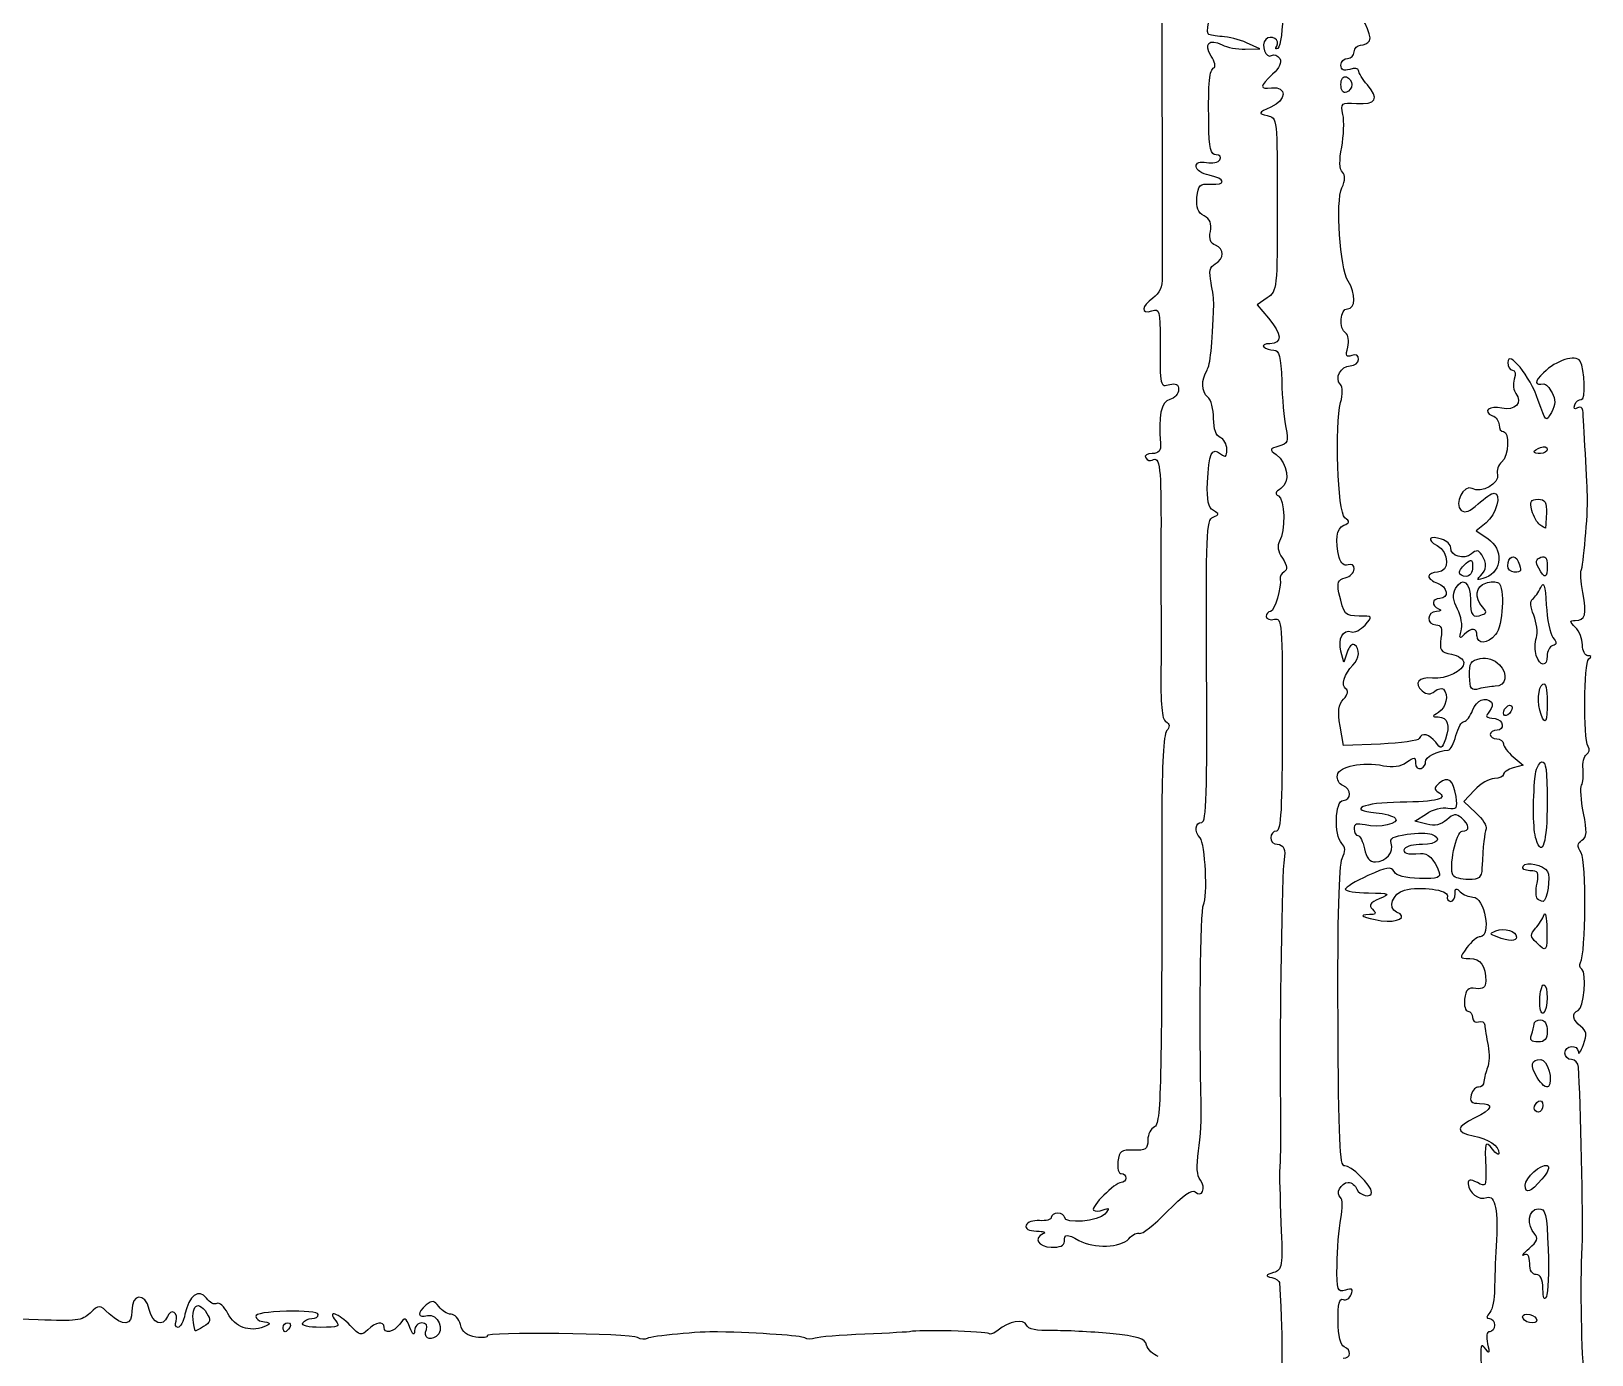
# Model space of a CAD drawing. Extents: x -171 to 832, y -60 to 309.
# Drawn here: x 220.15 to 250.46, y 154.53 to 180.22 of the extents above; entities that cross this region are included whole.
import ezdxf

# ---------------------------------------------------------------- set-up
doc = ezdxf.new("R2010")
doc.units = 0
doc.layers.add('Mobo_Pics_Outline', color=7, linetype='CONTINUOUS')

msp = doc.modelspace()

# ---------------------------------------------------------------- linework, layer by layer
at = {"layer": 'Mobo_Pics_Outline', "color": 1}
for points in [[(243.727398, 179.870919), (244.010041, 179.877722), (243.754299, 179.994821)], [(244.1567, 175.042907), (243.962697, 174.907014), (244.178016, 174.651131)], [(248.405159, 170.676042), (248.209909, 170.517954), (248.438268, 170.368341)], [(249.450364, 170.638248), (249.450477, 170.638277)], [(245.706814, 168.163208), (245.643007, 167.970169), (245.586342, 168.183277)], [(249.379591, 168.100112), (249.379784, 168.100123)], [(246.35787, 166.381531), (245.636147, 166.350548), (245.571007, 166.729246)], [(248.932267, 166.133211), (249.124059, 165.971863), (248.932267, 165.917806)], [(248.182775, 165.488074), (247.974202, 165.263003), (248.208174, 165.045274)], [(247.251903, 164.824843), (247.022042, 164.882529), (247.246036, 165.029477)], [(249.37575, 164.53224), (249.375864, 164.53224)], [(249.398016, 163.3792), (249.398135, 163.379171)]]:
    msp.add_lwpolyline(points, dxfattribs=at)
for points in [[(245.586438, 179.181763)], [(249.337162, 172.05482)], [(248.825701, 169.842591)], [(249.426967, 169.796472)], [(247.888023, 169.709306)], [(248.229043, 168.483654)], [(248.084249, 167.702763)], [(248.740458, 166.982043)], [(249.474149, 166.956307)], [(248.618874, 162.635596)], [(249.381746, 162.526802)], [(249.447702, 161.40869)], [(249.285419, 160.733531)], [(249.399918, 159.90565)], [(249.337162, 159.315009)], [(249.166661, 157.815065)], [(249.51024, 155.803734)], [(249.124054, 155.228196)], [(223.332029, 154.993073)], [(225.042772, 155.05772)]]:
    msp.add_lwpolyline(points, close=True, dxfattribs=at)
for points in [[(242.112376, 181.483614), (242.108974, 180.409071), (242.112436, 175.74764), (242.117195, 175.449716)], [(244.39841, 181.352395), (244.50967, 181.283626), (244.473727, 179.956496), (244.358697, 179.885267)], [(243.009777, 180.16799), (242.942624, 180.235142), (243.114659, 180.832079), (243.220277, 180.898376)], [(246.140345, 180.029596), (246.209681, 180.141763), (245.950396, 180.62833), (245.820042, 180.6307)], [(243.065534, 179.734601), (242.911556, 179.969593), (243.026558, 180.087809), (243.278104, 179.95318)], [(243.278359, 180.115775), (243.157235, 180.117887), (243.036366, 180.141287), (243.009777, 180.16799)], [(243.754299, 179.994821), (243.613644, 180.059224), (243.399472, 180.113649), (243.278359, 180.115775)], [(244.127305, 180.058237), (244.02452, 179.955453), (244.126451, 179.676649), (244.241229, 179.747418)], [(244.338854, 179.930055), (244.414001, 180.051633), (244.231364, 180.162297), (244.127305, 180.058237)], [(245.966383, 179.946853), (246.033933, 179.946853), (246.112226, 179.9841), (246.140345, 180.029596)], [(243.120866, 179.508084), (243.162082, 179.523391), (243.137307, 179.62524), (243.065534, 179.734601)], [(243.278104, 179.95318), (243.369748, 179.904141), (243.571941, 179.86712), (243.727398, 179.870919)], [(244.241229, 179.747418), (244.288426, 179.776587), (244.358527, 179.749584), (244.396964, 179.687381)], [(244.358697, 179.885267), (244.31629, 179.858905), (244.307333, 179.879031), (244.338854, 179.930055)], [(245.715687, 179.691111), (245.786014, 179.691111), (245.843558, 179.748654), (245.843558, 179.818982)], [(245.843558, 179.818982), (245.843558, 179.889309), (245.898833, 179.946853), (245.966383, 179.946853)], [(243.020322, 178.436171), (243.008133, 179.243368), (243.029676, 179.474411), (243.120866, 179.508084)], [(244.396964, 179.687381), (244.44246, 179.613736), (244.394578, 179.507267), (244.259569, 179.382177)], [(245.587816, 179.557486), (245.587816, 179.630988), (245.645359, 179.691111), (245.715687, 179.691111)], [(245.758292, 179.478002), (245.637309, 179.439593), (245.587816, 179.462695), (245.587816, 179.557486)], [(245.928767, 179.454191), (245.928767, 179.497051), (245.852062, 179.507794), (245.758292, 179.478002)], [(246.101255, 179.177388), (246.00638, 179.286777), (245.928767, 179.411331), (245.928767, 179.454191)], [(244.259569, 179.382177), (244.003431, 179.144775), (243.999689, 179.093021), (244.240577, 179.119009)], [(244.240577, 179.119009), (244.543226, 179.151635), (244.532035, 178.878886), (244.22527, 178.743543)], [(245.586438, 179.181763), (245.586438, 179.291633), (245.62961, 179.352068), (245.692993, 179.33095)], [(245.692993, 179.032575), (245.62961, 179.011315), (245.586438, 179.071892), (245.586438, 179.181763)], [(245.692993, 179.33095), (245.751585, 179.311391), (245.799547, 179.244295), (245.799547, 179.181763)], [(245.799547, 179.181763), (245.799547, 179.119259), (245.751585, 179.052134), (245.692993, 179.032575)], [(245.891803, 178.815588), (246.269526, 178.792344), (246.335854, 178.906892), (246.101255, 179.177388)], [(245.6258, 178.602479), (245.577158, 178.825509), (245.588128, 178.834297), (245.891803, 178.815588)], [(244.22527, 178.743543), (243.974829, 178.633077), (243.971739, 178.625763), (244.156842, 178.581401)], [(244.156842, 178.581401), (244.350363, 178.535026), (244.350703, 178.531993), (244.350703, 176.856876)], [(245.601422, 177.970056), (245.642695, 178.189939), (245.653608, 178.474546), (245.6258, 178.602479)], [(243.162649, 177.818156), (243.055358, 177.818156), (243.027947, 177.937296), (243.020322, 178.436171)], [(245.614462, 177.482219), (245.557032, 177.539649), (245.552525, 177.709217), (245.601422, 177.970056)], [(242.774019, 177.591101), (242.774019, 177.669649), (242.842136, 177.696266), (242.97715, 177.670443)], [(242.97715, 177.670443), (243.088863, 177.649183), (243.206218, 177.673561), (243.237909, 177.724896)], [(243.237909, 177.724896), (243.270224, 177.777196), (243.237059, 177.818156), (243.162649, 177.818156)], [(243.029761, 177.421788), (242.889106, 177.449851), (242.774019, 177.526103), (242.774019, 177.591101)], [(243.051021, 177.248052), (243.366369, 177.226509), (243.350274, 177.357696), (243.029761, 177.421788)], [(245.605107, 177.180352), (245.672118, 177.327413), (245.675066, 177.421694), (245.614462, 177.482219)], [(242.790318, 176.992707), (242.813279, 177.230279), (242.845821, 177.262084), (243.051021, 177.248052)], [(245.725807, 175.368038), (245.564799, 175.626133), (245.479646, 176.90498), (245.605107, 177.180352)], [(242.928252, 176.633442), (242.808262, 176.697646), (242.7711, 176.794449), (242.790318, 176.992707)], [(244.350703, 176.856876), (244.350703, 175.207634), (244.347301, 175.176473), (244.1567, 175.042907)], [(243.051361, 176.330486), (243.080614, 176.4835), (243.045125, 176.570921), (242.928252, 176.633442)], [(243.147852, 176.062612), (243.054082, 176.098584), (243.023355, 176.183935), (243.051361, 176.330486)], [(243.146234, 175.70287), (243.324561, 175.802649), (243.325412, 175.994481), (243.147852, 176.062612)], [(243.064454, 175.33635), (243.020602, 175.556517), (243.040076, 175.643425), (243.146234, 175.70287)], [(242.117195, 175.449716), (242.120313, 175.255656), (242.064641, 175.129926), (241.936231, 175.039977)], [(243.117065, 174.919884), (243.11971, 174.990212), (243.096089, 175.17761), (243.064454, 175.33635)], [(245.715602, 174.832267), (245.876241, 174.832267), (245.881627, 175.118068), (245.725807, 175.368038)], [(241.936231, 175.039977), (241.707447, 174.879734), (241.693132, 174.719537), (241.913837, 174.789592)], [(242.986076, 173.639594), (243.049827, 173.742746), (243.085742, 174.093724), (243.117065, 174.919884)], [(241.913837, 174.789592), (242.064102, 174.837271), (242.076603, 174.793277), (242.075271, 174.219945)], [(244.178016, 174.651131), (244.442517, 174.3368), (244.453827, 174.15259), (244.208631, 174.15259)], [(245.679885, 174.359159), (245.537614, 174.44709), (245.566698, 174.832267), (245.715602, 174.832267)], [(245.718181, 174.087629), (245.748484, 174.208328), (245.731788, 174.327128), (245.679885, 174.359159)], [(242.075271, 174.219945), (242.073139, 173.296942), (242.070168, 173.310511), (242.262414, 173.360789)], [(244.208631, 174.15259), (244.107065, 174.15259), (244.052215, 174.124244), (244.086797, 174.089746)], [(244.086797, 174.089746), (244.121352, 174.055192), (244.209934, 174.02642), (244.283635, 174.025825)], [(244.283635, 174.025825), (244.390813, 174.024955), (244.421286, 173.905381), (244.435941, 173.428035)], [(245.796531, 173.923758), (245.691252, 173.883364), (245.675293, 173.916671), (245.718181, 174.087629)], [(249.420044, 173.05319), (249.261758, 173.520765), (248.827056, 174.058075), (248.827056, 173.786153)], [(245.575882, 173.360911), (245.456203, 173.480589), (245.58467, 173.724114), (245.767363, 173.724114)], [(245.767363, 173.724114), (245.856115, 173.724114), (245.928739, 173.780438), (245.928739, 173.849292)], [(245.928739, 173.849292), (245.928739, 173.927358), (245.878991, 173.955393), (245.796531, 173.923758)], [(248.827056, 173.786153), (248.827056, 173.705167), (248.867989, 173.638921), (248.918049, 173.638921)], [(250.230883, 173.813861), (250.145419, 173.952135), (249.763861, 173.83172), (249.522375, 173.590236)], [(250.253277, 173.067615), (250.344439, 173.048907), (250.326043, 173.659759), (250.230883, 173.813861)], [(242.262414, 173.360789), (242.383822, 173.392537), (242.432889, 173.363406), (242.432889, 173.259592)], [(243.0011, 173.11803), (242.875355, 173.222374), (242.86875, 173.449967), (242.986076, 173.639594)], [(244.435941, 173.428035), (244.446146, 173.099848), (244.482202, 172.69281), (244.516331, 172.523508)], [(245.580985, 173.012878), (245.62478, 173.172299), (245.622739, 173.314122), (245.575882, 173.360911)], [(248.918049, 173.638921), (248.970943, 173.638921), (248.985853, 173.565844), (248.953623, 173.464335)], [(248.953623, 173.464335), (248.923151, 173.368326), (248.937466, 173.242354), (248.985626, 173.184443)], [(249.522375, 173.590236), (249.337414, 173.405276), (249.338945, 173.343792), (249.527761, 173.372252)], [(249.527761, 173.372252), (249.561522, 173.377354), (249.632586, 173.300365), (249.685651, 173.20121)], [(242.262414, 173.069218), (242.093979, 173.025167), (242.035812, 172.749441), (242.081904, 172.213393)], [(242.432889, 173.259592), (242.432889, 173.1794), (242.356184, 173.093737), (242.262414, 173.069218)], [(243.114826, 172.702236), (243.114826, 172.879004), (243.06366, 173.066122), (243.0011, 173.11803)], [(248.985626, 173.184443), (249.127444, 173.01357), (248.960682, 172.841113), (248.713557, 172.903132)], [(249.685651, 173.20121), (249.758841, 173.064466), (249.756148, 172.972369), (249.674596, 172.819955)], [(250.126597, 172.966419), (250.150124, 173.031559), (250.207271, 173.077083), (250.253277, 173.067615)], [(245.6637, 170.775612), (245.523583, 170.885369), (245.461079, 172.576473), (245.580985, 173.012878)], [(248.713557, 172.903132), (248.478423, 172.96215), (248.320403, 172.835583), (248.529192, 172.755476)], [(248.529192, 172.755476), (248.599264, 172.728547), (248.656581, 172.647844), (248.656581, 172.576043)], [(249.674596, 172.819955), (249.570309, 172.625073), (249.562599, 172.632132), (249.420044, 173.05319)], [(250.17986, 172.907515), (250.120871, 172.871061), (250.100235, 172.893908), (250.126597, 172.966419)], [(250.285365, 172.855442), (250.280263, 172.916812), (250.232811, 172.940255), (250.17986, 172.907515)], [(250.375989, 171.166852), (250.37117, 171.332481), (250.297384, 172.709781), (250.285365, 172.855442)], [(243.242697, 172.331753), (243.160322, 172.36336), (243.114826, 172.495171), (243.114826, 172.702236)], [(244.516331, 172.523508), (244.571805, 172.248264), (244.557434, 172.210215), (244.38058, 172.163964)], [(248.656581, 172.576043), (248.656581, 172.504241), (248.694934, 172.445507), (248.741819, 172.445507)], [(242.081904, 172.213393), (242.094093, 172.070243), (242.053075, 172.021601), (241.919649, 172.021601)], [(242.994779, 171.457858), (243.017172, 172.019948), (243.079818, 172.156782), (243.250294, 172.015294)], [(243.370568, 172.099086), (243.370568, 172.200056), (243.313024, 172.304768), (243.242697, 172.331753)], [(244.38058, 172.163964), (244.200325, 172.116824), (244.195506, 172.102538), (244.326042, 172.002957)], [(248.741819, 172.445507), (248.871107, 172.445507), (248.843752, 171.968762), (248.708001, 171.856105)], [(249.465033, 172.137393), (249.535361, 172.164322), (249.592904, 172.149299), (249.592904, 172.103888)], [(241.919649, 172.021601), (241.820294, 172.021601), (241.764678, 171.983134), (241.794442, 171.934974)], [(241.794442, 171.934974), (241.823894, 171.887323), (241.881041, 171.868785), (241.921434, 171.89373)], [(241.921434, 171.89373), (242.069488, 171.985232), (242.098118, 171.745223), (242.091371, 170.468906)], [(243.250294, 172.015294), (243.347494, 171.93462), (243.370568, 171.950692), (243.370568, 172.099086)], [(244.326042, 172.002957), (244.55389, 171.829108), (244.607494, 171.459776), (244.421853, 171.342881)], [(248.708001, 171.856105), (248.642521, 171.801765), (248.6055, 171.691582), (248.625712, 171.611248)], [(249.337162, 172.05482), (249.337162, 172.073245), (249.394706, 172.110407), (249.465033, 172.137393)], [(249.465033, 172.021314), (249.394706, 172.021314), (249.337162, 172.036338), (249.337162, 172.05482)], [(249.592904, 172.103888), (249.592904, 172.058477), (249.535361, 172.021314), (249.465033, 172.021314)], [(248.625712, 171.611248), (248.669308, 171.43808), (248.310592, 171.243042), (248.132143, 171.342921)], [(243.10944, 170.91449), (243.009831, 170.970446), (242.98086, 171.107643), (242.994779, 171.457858)], [(244.421853, 171.342881), (244.311443, 171.273375), (244.296816, 171.231281), (244.372048, 171.199675)], [(248.132143, 171.342921), (247.969689, 171.433828), (247.77737, 171.039483), (247.92459, 170.917299)], [(248.252539, 171.042448), (248.376895, 171.157762), (248.516076, 171.252127), (248.561802, 171.252127)], [(248.561802, 171.252127), (248.715553, 171.252127), (248.602309, 170.835689), (248.405159, 170.676042)], [(244.372048, 171.199675), (244.497084, 171.14712), (244.51429, 170.50509), (244.395575, 170.317496)], [(247.92459, 170.917299), (247.99557, 170.858395), (248.094952, 170.896322), (248.252539, 171.042448)], [(249.296641, 170.917064), (249.25225, 171.093974), (249.273113, 171.132355), (249.414477, 171.132355)], [(249.414477, 171.132355), (249.554055, 171.132355), (249.584357, 171.079744), (249.575797, 170.852264)], [(250.254128, 169.752534), (250.29112, 169.789526), (250.384323, 170.87136), (250.375989, 171.166852)], [(242.978905, 167.7964), (242.964164, 170.45022), (242.975786, 170.736834), (243.102637, 170.785655)], [(243.102637, 170.785655), (243.228353, 170.8341), (243.229062, 170.847337), (243.10944, 170.91449)], [(245.64244, 170.629117), (245.759936, 170.674216), (245.763337, 170.697602), (245.6637, 170.775612)], [(249.450477, 170.638277), (249.395598, 170.673199), (249.326376, 170.798632), (249.296641, 170.917064)], [(249.557655, 170.573477), (249.553687, 170.574157), (249.505243, 170.603354), (249.450364, 170.638248)], [(249.575797, 170.852264), (249.570128, 170.698229), (249.561907, 170.572768), (249.557655, 170.573477)], [(242.091371, 170.468906), (242.087403, 169.752274), (242.089155, 169.089219), (242.094773, 168.995452)], [(245.554792, 170.000617), (245.465813, 170.332384), (245.499545, 170.574287), (245.64244, 170.629117)], [(247.541842, 170.359114), (247.298091, 170.436472), (247.238546, 170.349477), (247.455726, 170.233114)], [(247.718752, 170.189971), (247.718752, 170.252107), (247.639156, 170.328245), (247.541842, 170.359114)], [(248.438268, 170.368341), (248.742901, 170.168725), (248.72125, 169.732768), (248.40085, 169.615581)], [(244.395575, 170.317496), (244.341094, 170.231323), (244.358101, 170.125052), (244.448498, 169.98711)], [(247.455726, 170.233114), (247.695225, 170.104932), (247.700696, 169.717747), (247.463096, 169.717747)], [(248.119654, 170.073099), (247.974576, 169.952711), (247.718752, 170.027291), (247.718752, 170.189971)], [(248.320658, 170.053256), (248.259543, 170.149833), (248.217165, 170.154028), (248.119654, 170.073099)], [(248.294296, 169.64475), (248.419786, 169.770891), (248.427213, 169.885128), (248.320658, 170.053256)], [(248.825701, 169.842591), (248.825701, 170.022932), (248.969985, 170.081467), (249.029881, 169.92542)], [(249.466595, 170.006916), (249.557162, 170.041669), (249.592907, 169.995861), (249.592907, 169.844944)], [(244.482996, 169.722751), (244.428684, 169.689188), (244.393591, 169.626883), (244.404986, 169.584307)], [(244.448498, 169.98711), (244.545925, 169.838433), (244.555194, 169.767368), (244.482996, 169.722751)], [(245.724106, 169.860557), (245.650575, 169.83221), (245.585463, 169.886069), (245.554792, 170.000617)], [(245.669709, 169.606828), (245.76535, 169.631773), (245.843586, 169.70947), (245.843586, 169.779344)], [(245.843586, 169.779344), (245.843586, 169.853272), (245.79364, 169.887231), (245.724106, 169.860557)], [(247.888023, 169.709306), (247.888023, 169.750437), (247.945567, 169.831877), (248.015894, 169.890242)], [(248.015894, 169.890242), (248.122732, 169.97891), (248.143765, 169.966579), (248.143765, 169.815436)], [(248.143765, 169.815436), (248.143765, 169.711432), (248.089397, 169.6345), (248.015894, 169.6345)], [(248.953572, 169.719766), (248.883245, 169.719766), (248.825701, 169.775042), (248.825701, 169.842591)], [(249.029881, 169.92542), (249.102788, 169.735442), (249.096977, 169.719766), (248.953572, 169.719766)], [(249.426967, 169.796472), (249.361345, 169.919099), (249.370982, 169.970207), (249.466595, 170.006916)], [(249.592907, 169.844944), (249.592907, 169.592661), (249.543754, 169.578289), (249.426967, 169.796472)], [(250.286839, 169.321971), (250.246729, 169.536667), (250.232017, 169.730415), (250.254128, 169.752534)], [(244.404986, 169.584307), (244.442744, 169.443396), (244.295909, 168.952793), (244.216001, 168.952793)], [(245.548953, 169.319843), (245.50581, 169.515858), (245.528544, 169.569915), (245.669709, 169.606828)], [(247.463096, 169.717747), (247.369326, 169.717747), (247.29262, 169.681974), (247.29262, 169.638236)], [(247.29262, 169.638236), (247.29262, 169.594525), (247.369326, 169.534403), (247.463096, 169.504639)], [(247.463096, 169.504639), (247.661039, 169.441823), (247.694686, 169.206287), (247.505729, 169.206287)], [(247.813296, 169.398383), (247.945192, 169.644827), (248.101138, 169.526962), (248.101138, 169.180824)], [(248.015894, 169.6345), (247.945567, 169.6345), (247.888023, 169.668176), (247.888023, 169.709306)], [(248.335557, 169.044168), (248.175541, 169.213765), (248.207233, 169.445594), (248.398741, 169.506371)], [(248.40085, 169.615581), (248.229893, 169.553049), (248.208832, 169.558832), (248.294296, 169.64475)], [(248.398741, 169.506371), (248.492086, 169.535993), (248.603686, 169.53846), (248.646773, 169.511757)], [(248.646773, 169.511757), (248.775381, 169.432274), (248.731047, 168.668671), (248.588351, 168.504914)], [(249.3083, 169.194852), (249.354363, 169.225693), (249.42693, 169.327627), (249.469563, 169.421397)], [(249.469563, 169.421397), (249.528665, 169.551394), (249.55361, 169.471145), (249.5747, 169.083371)], [(245.939369, 168.865225), (245.664153, 168.865225), (245.64378, 168.889036), (245.548953, 169.319843)], [(247.505729, 169.206287), (247.3509, 169.206287), (247.33599, 169.066907), (247.484469, 169.007011)], [(247.851791, 168.996691), (247.761819, 169.170114), (247.751076, 169.282137), (247.813296, 169.398383)], [(248.101138, 169.180824), (248.101138, 168.870949), (248.142155, 168.821022), (248.337689, 168.892855)], [(249.33126, 168.881474), (249.263144, 169.045968), (249.254895, 169.159014), (249.3083, 169.194852)], [(250.13717, 168.780035), (250.33432, 168.780035), (250.366408, 168.896199), (250.286839, 169.321971)], [(242.094773, 168.995452), (242.100442, 168.901682), (242.099025, 168.388007), (242.091655, 167.853949)], [(244.216001, 168.952793), (244.172829, 168.952793), (244.137538, 168.909961), (244.137538, 168.857605)], [(244.137538, 168.857605), (244.137538, 168.80525), (244.207979, 168.780843), (244.294095, 168.80335)], [(244.294095, 168.80335), (244.442886, 168.84227), (244.450511, 168.741442), (244.447705, 166.767448)], [(246.053974, 168.691716), (246.208774, 168.862759), (246.207158, 168.865225), (245.939369, 168.865225)], [(247.441836, 168.957291), (247.254352, 168.948787), (247.243099, 168.694832), (247.430214, 168.694832)], [(247.484469, 169.007011), (247.548107, 168.981216), (247.530957, 168.961317), (247.441836, 168.957291)], [(247.922714, 168.577319), (247.952336, 168.67571), (247.920412, 168.864423), (247.851791, 168.996691)], [(248.337689, 168.892855), (248.419582, 168.92293), (248.419128, 168.955586), (248.335557, 169.044168)], [(249.381746, 168.447382), (249.412615, 168.54461), (249.389966, 168.739946), (249.33126, 168.881474)], [(249.5747, 169.083371), (249.590007, 168.803677), (249.648117, 168.519345), (249.704073, 168.451495)], [(245.586342, 168.183277), (245.522761, 168.42238), (245.630789, 168.620371), (245.791259, 168.5588)], [(245.791259, 168.5588), (245.849397, 168.536406), (245.967602, 168.596302), (246.053974, 168.691716)], [(247.430214, 168.694832), (247.535124, 168.694832), (247.55868, 168.633008), (247.529483, 168.434158)], [(247.980739, 168.504979), (247.889633, 168.41821), (247.878862, 168.431618), (247.922714, 168.577319)], [(248.228997, 168.483719), (248.228997, 168.639483), (248.130748, 168.647902), (247.980739, 168.504979)], [(250.142272, 168.64607), (250.024918, 168.763424), (250.024294, 168.780035), (250.13717, 168.780035)], [(250.276238, 168.305096), (250.276238, 168.418964), (250.215973, 168.572403), (250.142272, 168.64607)], [(245.849709, 168.30735), (245.806197, 168.334279), (245.741907, 168.269365), (245.706814, 168.163208)], [(245.817479, 167.912325), (245.947249, 168.043626), (245.963038, 168.237306), (245.849709, 168.30735)], [(247.529483, 168.434158), (247.495666, 168.203644), (247.519278, 168.167899), (247.732926, 168.12515)], [(248.588351, 168.504914), (248.429015, 168.322079), (248.229043, 168.31023), (248.229043, 168.483654)], [(249.379784, 168.100123), (249.35002, 168.193894), (249.350927, 168.350168), (249.381746, 168.447382)], [(249.699254, 168.292273), (249.640662, 168.27243), (249.5927, 168.182884), (249.5927, 168.093026)], [(249.704073, 168.451495), (249.783273, 168.355485), (249.782196, 168.320166), (249.699254, 168.292273)], [(250.382792, 168.096778), (250.3242, 168.097461), (250.276238, 168.191228), (250.276238, 168.305096)], [(245.682352, 167.452973), (245.583677, 167.513975), (245.651426, 167.744298), (245.817479, 167.912325)], [(247.974608, 167.962611), (247.974608, 167.802794), (247.634776, 167.634626), (247.365051, 167.660943)], [(247.732926, 168.12515), (247.865871, 168.098504), (247.974608, 168.025427), (247.974608, 167.962611)], [(248.084229, 167.702763), (248.077142, 167.953771), (248.10804, 168.004491), (248.290223, 168.039295)], [(248.290223, 168.039295), (248.428468, 168.065657), (248.560903, 168.023988), (248.663214, 167.921629)], [(248.663214, 167.921629), (248.841456, 167.743386), (248.795195, 167.504009), (248.582171, 167.50224)], [(249.5927, 168.093026), (249.5927, 167.878216), (249.448501, 167.883035), (249.379591, 168.100112)], [(250.388461, 166.333186), (250.290865, 166.491104), (250.301296, 167.962855), (250.40065, 168.032857)], [(250.40065, 168.032857), (250.458279, 168.073506), (250.452043, 168.095928), (250.382792, 168.096778)], [(242.091655, 167.853949), (242.082017, 167.150194), (242.107812, 166.864567), (242.186105, 166.816213)], [(242.884596, 164.861144), (242.973519, 164.861144), (242.992057, 165.438198), (242.978905, 167.7964)], [(247.365051, 167.660943), (247.093294, 167.687588), (246.990506, 167.560823), (247.165747, 167.415406)], [(248.267367, 167.454136), (248.116762, 167.413686), (248.091449, 167.4479), (248.084249, 167.702763)], [(245.637649, 167.253556), (245.720874, 167.345512), (245.737344, 167.418986), (245.682352, 167.452973)], [(247.165747, 167.415406), (247.259631, 167.337481), (247.322446, 167.33476), (247.40706, 167.404918)], [(247.40706, 167.404918), (247.46999, 167.457132), (247.546695, 167.474621), (247.577536, 167.443781)], [(247.577536, 167.443781), (247.685196, 167.336121), (247.632472, 167.082933), (247.484446, 166.996717)], [(248.143748, 167.034402), (248.221162, 167.238043), (248.392715, 167.311091), (248.512399, 167.191413)], [(248.582171, 167.50224), (248.505154, 167.501557), (248.363478, 167.479846), (248.267367, 167.454136)], [(249.474149, 166.956304), (249.394439, 167.164027), (249.412808, 167.487418), (249.507655, 167.546035)], [(249.507655, 167.546035), (249.559727, 167.578209), (249.592893, 167.447475), (249.592893, 167.210093)], [(245.571007, 166.729246), (245.520975, 167.020035), (245.536452, 167.141749), (245.637649, 167.253556)], [(247.484446, 166.996717), (247.352125, 166.919643), (247.351105, 166.909524), (247.475375, 166.907227)], [(247.977808, 166.821293), (248.024523, 166.821293), (248.099187, 166.917189), (248.143748, 167.034402)], [(248.473536, 167.020937), (248.379738, 166.90792), (248.389149, 166.895476), (248.584173, 166.874584)], [(248.512399, 167.191413), (248.54324, 167.160572), (248.525722, 167.083838), (248.473536, 167.020937)], [(248.740458, 166.982043), (248.740458, 167.028928), (248.778811, 167.090978), (248.825696, 167.119977)], [(248.825696, 167.119977), (248.872581, 167.148947), (248.910934, 167.134433), (248.910934, 167.087407)], [(248.910934, 167.087407), (248.910934, 167.040522), (248.872581, 166.978443), (248.825696, 166.949473)], [(249.592893, 167.210093), (249.592893, 166.801884), (249.560209, 166.73203), (249.474149, 166.956307)], [(242.186105, 166.816213), (242.264937, 166.767486), (242.269075, 166.719013), (242.201412, 166.63644)], [(244.447705, 166.767448), (244.445403, 165.120105), (244.421909, 164.690611), (244.33378, 164.690611)], [(247.475375, 166.907227), (247.66096, 166.903826), (247.71479, 166.740295), (247.616597, 166.478419)], [(247.821109, 166.544263), (247.860595, 166.696625), (247.931121, 166.821293), (247.977808, 166.821293)], [(248.584173, 166.874584), (248.738717, 166.858143), (248.771628, 166.650817), (248.619691, 166.650817)], [(248.825696, 166.949473), (248.778811, 166.920503), (248.740458, 166.935016), (248.740458, 166.982043)], [(242.201412, 166.63644), (242.14231, 166.564327), (242.108833, 165.967676), (242.108974, 164.989006)], [(247.107994, 166.488085), (247.092403, 166.446501), (246.754814, 166.398567), (246.35787, 166.381531)], [(247.426591, 166.414498), (247.308188, 166.574939), (247.15404, 166.61057), (247.107994, 166.488085)], [(247.616597, 166.478419), (247.542642, 166.281185), (247.528468, 166.276422), (247.426591, 166.414498)], [(247.669483, 166.263038), (247.713392, 166.26534), (247.781622, 166.391901), (247.821109, 166.544263)], [(248.619691, 166.650817), (248.545451, 166.650817), (248.484733, 166.612465), (248.484733, 166.56558)], [(248.484733, 166.56558), (248.484733, 166.518694), (248.542277, 166.480342), (248.612604, 166.480342)], [(248.612604, 166.480342), (248.682932, 166.480342), (248.740475, 166.438531), (248.740475, 166.38745)], [(248.740475, 166.38745), (248.740475, 166.33637), (248.82679, 166.221964), (248.932267, 166.133211)], [(246.860433, 166.02626), (247.0158, 166.135082), (247.035586, 166.133154), (247.035586, 166.009252)], [(247.229107, 166.038279), (247.211249, 166.120483), (247.470194, 166.252578), (247.669483, 166.263038)], [(250.288795, 165.894581), (250.275756, 166.018881), (250.306654, 166.146241), (250.357252, 166.177564)], [(250.357252, 166.177564), (250.407935, 166.208887), (250.421995, 166.278931), (250.388461, 166.333186)], [(245.517165, 165.776726), (245.550898, 165.953069), (246.003846, 166.046017), (246.412905, 165.960524)], [(246.412905, 165.960524), (246.592962, 165.92288), (246.744663, 165.945217), (246.860433, 166.02626)], [(247.035586, 166.009252), (247.035586, 165.932348), (247.08352, 165.887022), (247.14214, 165.908509)], [(247.14214, 165.908509), (247.200732, 165.930052), (247.239879, 165.988389), (247.229107, 166.038279)], [(248.740475, 165.788461), (248.740475, 165.747047), (248.661927, 165.713145), (248.565917, 165.713145)], [(248.932267, 165.917806), (248.82679, 165.888071), (248.740475, 165.829876), (248.740475, 165.788461)], [(249.356588, 165.748907), (249.369344, 165.885707), (249.427624, 166.013549), (249.486216, 166.033052)], [(249.486216, 166.033052), (249.566494, 166.059697), (249.592771, 165.868189), (249.592771, 165.2566)], [(250.259797, 165.583267), (250.288795, 165.63018), (250.301835, 165.770268), (250.288795, 165.894581)], [(245.622756, 165.575806), (245.54897, 165.604153), (245.501461, 165.69455), (245.517165, 165.776726)], [(245.628992, 165.286831), (245.798391, 165.286831), (245.793515, 165.510258), (245.622756, 165.575806)], [(247.496567, 165.621407), (247.395824, 165.537814), (247.391544, 165.500736), (247.476441, 165.44821)], [(247.821789, 165.365864), (247.775301, 165.682497), (247.669937, 165.765308), (247.496567, 165.621407)], [(248.565917, 165.713145), (248.469908, 165.713145), (248.297505, 165.611863), (248.182775, 165.488074)], [(249.375864, 164.53224), (249.318547, 164.712807), (249.310128, 165.247186), (249.356588, 165.748907)], [(250.297186, 165.042257), (250.247636, 165.292897), (250.230798, 165.53635), (250.259797, 165.583267)], [(245.60178, 164.453168), (245.448283, 164.606664), (245.470535, 165.286831), (245.628992, 165.286831)], [(246.737628, 165.251854), (246.018847, 165.244201), (245.688282, 165.099606), (246.268227, 165.046371)], [(247.476441, 165.44821), (247.684249, 165.319773), (247.457166, 165.259395), (246.737628, 165.251854)], [(247.665288, 165.139092), (247.840781, 165.10553), (247.856627, 165.128604), (247.821789, 165.365864)], [(249.592771, 165.2566), (249.592771, 164.471043), (249.496818, 164.150779), (249.37575, 164.53224)], [(242.108974, 164.989006), (242.109828, 159.679006), (242.0931, 158.99809), (241.963104, 158.948152)], [(246.642837, 164.944551), (246.747974, 164.841908), (246.319356, 164.744113), (246.055119, 164.810415)], [(246.268227, 165.046371), (246.432325, 165.031347), (246.600899, 164.985483), (246.642837, 164.944551)], [(247.246036, 165.029477), (247.369229, 165.110292), (247.557898, 165.159615), (247.665288, 165.139092)], [(247.64063, 164.910932), (247.530362, 164.811124), (247.411449, 164.784818), (247.251903, 164.824843)], [(247.928956, 164.947243), (247.82328, 165.034947), (247.7703, 165.028286), (247.64063, 164.910932)], [(247.942278, 164.690198), (248.096285, 164.690198), (248.089963, 164.81376), (247.928956, 164.947243)], [(248.208174, 165.045274), (248.336867, 164.925539), (248.425988, 164.787066), (248.406259, 164.737568)], [(250.267791, 164.512196), (250.364991, 164.572687), (250.370461, 164.671588), (250.297186, 165.042257)], [(242.851827, 164.558531), (242.737166, 164.6777), (242.757037, 164.861144), (242.884596, 164.861144)], [(244.33378, 164.690611), (244.27275, 164.690611), (244.222804, 164.633068), (244.222804, 164.56274)], [(246.055119, 164.810415), (245.897853, 164.849873), (245.84201, 164.829974), (245.84201, 164.734418)], [(245.84201, 164.734418), (245.84201, 164.663184), (245.875572, 164.604932), (245.91659, 164.604932)], [(245.91659, 164.604932), (245.957607, 164.604932), (246.014186, 164.489845), (246.042334, 164.34919)], [(246.563484, 164.454401), (246.526662, 164.550353), (246.601497, 164.592873), (246.870856, 164.628986)], [(246.870856, 164.628986), (247.066673, 164.655349), (247.279725, 164.656483), (247.344273, 164.631705)], [(247.344273, 164.631705), (247.563646, 164.547516), (247.462761, 164.434414), (247.168327, 164.434414)], [(247.765652, 163.828942), (247.675198, 163.975294), (247.821806, 164.690198), (247.942278, 164.690198)], [(248.406259, 164.737568), (248.371846, 164.651253), (248.347837, 164.423401), (248.324933, 163.965628)], [(242.915323, 163.262089), (243.003566, 163.403084), (242.952089, 164.454347), (242.851827, 164.558531)], [(244.222804, 164.56274), (244.222804, 164.492413), (244.280347, 164.434869), (244.350675, 164.434869)], [(244.350675, 164.434869), (244.471969, 164.434869), (244.520016, 164.325027), (244.481153, 164.136517)], [(245.61, 164.159079), (245.677861, 164.301406), (245.67565, 164.379217), (245.60178, 164.453168)], [(246.042334, 164.34919), (246.077654, 164.172563), (246.143645, 164.093448), (246.25567, 164.093448)], [(246.25567, 164.093448), (246.460785, 164.093448), (246.627136, 164.288529), (246.563484, 164.454401)], [(246.822324, 164.349176), (246.769628, 164.26391), (246.873064, 164.232899), (247.128936, 164.257277)], [(247.168327, 164.434414), (247.007007, 164.434414), (246.851297, 164.396061), (246.822324, 164.349176)], [(247.128936, 164.257277), (247.27305, 164.270883), (247.401799, 164.144713), (247.486473, 163.906597)], [(250.2522, 164.270202), (250.168493, 164.405273), (250.171526, 164.452271), (250.267791, 164.512196)], [(250.23831, 162.138673), (250.345573, 162.31221), (250.357252, 164.100716), (250.2522, 164.270202)], [(244.481153, 164.136517), (244.448016, 163.975764), (244.393166, 160.812314), (244.40578, 159.789101)], [(245.530743, 161.06728), (245.521956, 162.996755), (245.548602, 164.030247), (245.61, 164.159079)], [(246.617637, 163.904868), (246.559527, 164.008701), (246.479902, 163.996427), (246.110131, 163.826802)], [(248.324933, 163.965628), (248.316146, 163.78903), (248.27133, 163.75252), (248.063579, 163.75252)], [(249.257424, 163.923202), (249.150161, 163.923202), (249.094488, 163.960818), (249.126066, 164.011927)], [(249.126066, 164.011927), (249.184857, 164.107029), (249.518169, 164.034887), (249.599021, 163.909738)], [(246.110131, 163.826802), (245.868902, 163.716137), (245.671537, 163.5966), (245.671537, 163.561167)], [(247.112152, 163.772036), (246.837929, 163.778272), (246.662039, 163.825526), (246.617637, 163.904868)], [(247.486473, 163.906597), (247.530495, 163.78278), (247.477402, 163.763731), (247.112152, 163.772036)], [(248.063579, 163.75252), (247.925701, 163.75252), (247.791623, 163.786904), (247.765652, 163.828942)], [(249.39445, 163.677523), (249.436602, 163.888251), (249.417128, 163.923202), (249.257424, 163.923202)], [(249.398135, 163.379171), (249.369165, 163.408141), (249.36755, 163.542419), (249.39445, 163.677523)], [(249.599021, 163.909738), (249.663254, 163.810242), (249.591084, 163.326504), (249.512054, 163.326504)], [(245.671537, 163.561167), (245.671537, 163.525734), (245.872911, 163.493617), (246.119066, 163.489819)], [(246.119066, 163.489819), (246.544566, 163.483299), (246.555051, 163.477913), (246.332174, 163.379013)], [(246.332174, 163.379013), (246.14985, 163.298197), (246.120511, 163.252389), (246.200051, 163.17282)], [(246.666657, 163.119274), (246.486175, 163.188524), (246.593835, 163.489654), (246.819331, 163.546248)], [(246.819331, 163.546248), (247.13394, 163.625221), (247.677163, 163.551351), (247.653456, 163.432834)], [(247.653456, 163.432834), (247.641834, 163.374214), (247.670464, 163.32628), (247.717378, 163.32628)], [(247.717378, 163.32628), (247.764263, 163.32628), (247.802615, 163.391505), (247.802615, 163.471187)], [(247.802615, 163.471187), (247.802615, 163.583892), (247.825293, 163.59336), (247.904918, 163.51382)], [(247.904918, 163.51382), (247.961186, 163.457552), (248.071793, 163.411517), (248.15071, 163.411517)], [(248.15071, 163.411517), (248.374335, 163.411517), (248.515381, 162.647243), (248.292782, 162.641648)], [(249.512054, 163.326504), (249.478294, 163.326504), (249.426986, 163.350315), (249.398016, 163.3792)], [(242.873172, 159.405562), (242.831305, 160.802867), (242.857298, 163.169172), (242.915323, 163.262089)], [(246.143217, 163.070546), (245.898218, 163.070546), (246.019768, 163.007107), (246.37047, 162.951945)], [(246.200051, 163.17282), (246.27962, 163.093252), (246.266977, 163.070546), (246.143217, 163.070546)], [(246.37047, 162.951945), (246.683364, 162.902735), (246.904855, 163.027857), (246.666657, 163.119274)], [(249.364539, 162.803832), (249.430955, 162.880311), (249.50647, 163.000414), (249.53235, 163.070742)], [(249.53235, 163.070742), (249.558146, 163.14107), (249.582382, 163.016402), (249.586095, 162.793712)], [(248.618823, 162.635624), (248.471847, 162.693196), (248.469608, 162.705753), (248.597563, 162.754821)], [(248.597563, 162.754821), (248.76186, 162.817863), (248.996239, 162.747734), (248.996239, 162.635426)], [(249.381831, 162.526802), (249.26218, 162.646452), (249.259912, 162.683303), (249.364539, 162.803832)], [(249.586095, 162.793712), (249.593465, 162.3452), (249.580426, 162.328102), (249.381746, 162.526802)], [(248.292782, 162.641648), (248.23419, 162.640174), (248.117318, 162.544277), (248.033072, 162.428539)], [(248.996239, 162.635426), (248.996239, 162.545737), (248.848157, 162.545822), (248.618874, 162.635596)], [(248.033072, 162.428539), (247.881617, 162.220448), (247.882241, 162.218095), (248.087894, 162.218095)], [(248.087894, 162.218095), (248.300634, 162.218095), (248.399348, 162.079084), (248.399348, 161.779547)], [(250.195904, 161.209241), (250.307419, 161.246403), (250.366068, 161.947627), (250.262972, 162.011341)], [(250.262972, 162.011341), (250.221813, 162.036853), (250.210672, 162.094084), (250.23831, 162.138673)], [(248.207556, 161.637333), (248.053606, 161.658876), (248.010435, 161.617774), (247.988778, 161.429581)], [(248.399348, 161.779547), (248.399348, 161.653348), (248.350876, 161.617405), (248.207556, 161.637333)], [(249.44773, 161.408693), (249.452549, 161.572677), (249.486934, 161.706858), (249.524549, 161.706858)], [(249.524549, 161.706858), (249.618688, 161.706858), (249.611148, 161.216736), (249.516045, 161.157994)], [(247.988778, 161.429581), (247.974038, 161.300662), (248.002668, 161.195156), (248.052699, 161.195156)], [(249.516045, 161.157994), (249.473809, 161.131915), (249.443053, 161.244706), (249.447702, 161.40869)], [(245.659153, 158.193264), (245.564079, 158.173138), (245.541458, 158.679935), (245.530743, 161.06728)], [(248.052699, 161.195156), (248.102702, 161.195156), (248.143606, 161.138832), (248.143606, 161.069978)], [(248.143606, 161.069978), (248.143606, 161.000671), (248.194346, 160.964246), (248.257276, 160.988397)], [(248.257276, 160.988397), (248.31978, 161.012492), (248.374998, 160.982444), (248.379959, 160.921783)], [(249.285419, 160.733531), (249.313878, 160.807686), (249.337151, 160.903582), (249.337151, 160.94664)], [(249.337151, 160.94664), (249.337151, 160.989698), (249.394694, 161.024905), (249.465022, 161.024905)], [(249.465022, 161.024905), (249.54459, 161.024905), (249.592893, 160.944401), (249.592893, 160.811796)], [(250.245283, 160.896988), (250.086373, 161.01318), (250.06242, 161.164748), (250.195904, 161.209241)], [(248.379959, 160.921783), (248.384778, 160.86115), (248.413323, 160.683559), (248.443087, 160.527127)], [(249.413289, 160.598687), (249.28454, 160.598687), (249.248341, 160.63687), (249.285419, 160.733531)], [(249.592893, 160.811796), (249.592893, 160.651922), (249.548049, 160.598687), (249.413289, 160.598687)], [(250.294635, 160.546614), (250.368222, 160.749121), (250.359151, 160.813751), (250.245283, 160.896988)], [(248.443087, 160.527127), (248.472822, 160.370683), (248.469165, 160.17889), (248.43515, 160.100909)], [(249.935202, 160.383622), (249.935202, 160.537118), (250.188024, 160.557641), (250.197661, 160.404882)], [(250.063072, 160.255751), (249.992745, 160.255751), (249.935202, 160.313295), (249.935202, 160.383622)], [(250.197661, 160.404882), (250.201346, 160.34629), (250.245, 160.409984), (250.294635, 160.546614)], [(248.43515, 160.100909), (248.401049, 160.022928), (248.369471, 159.901577), (248.364935, 159.831249)], [(249.399918, 159.905636), (249.255522, 160.150068), (249.276952, 160.257733), (249.469991, 160.257733)], [(249.469991, 160.257733), (249.597777, 160.257733), (249.715471, 159.834756), (249.615493, 159.734778)], [(250.200411, 160.106564), (250.195309, 160.188598), (250.1334, 160.255751), (250.063072, 160.255751)], [(250.275898, 156.760758), (250.293189, 157.071217), (250.23814, 159.513227), (250.200411, 160.106564)], [(244.40578, 159.789101), (244.417969, 158.800858), (244.415134, 158.328997), (244.395292, 158.105542)], [(248.259288, 159.721634), (248.205713, 159.731555), (248.142161, 159.664544), (248.118094, 159.572446)], [(248.364935, 159.831249), (248.3604, 159.760922), (248.312863, 159.711599), (248.259288, 159.721634)], [(249.615493, 159.734778), (249.575837, 159.69515), (249.478835, 159.772025), (249.399918, 159.90565)], [(248.118094, 159.572446), (248.08354, 159.440295), (248.117244, 159.405004), (248.279443, 159.405004)], [(249.337162, 159.315009), (249.337162, 159.359117), (249.375515, 159.418928), (249.4224, 159.447898)], [(249.4224, 159.447898), (249.469285, 159.476868), (249.507638, 159.440811), (249.507638, 159.367677)], [(242.822205, 158.486675), (242.85795, 158.734196), (242.880883, 159.1477), (242.873172, 159.405562)], [(248.186211, 159.123807), (247.816638, 158.947577), (247.80801, 158.845558), (248.156787, 158.775814)], [(248.279443, 159.405004), (248.571536, 159.405004), (248.533172, 159.289265), (248.186211, 159.123807)], [(249.4224, 159.234789), (249.375515, 159.234789), (249.337162, 159.270874), (249.337162, 159.315009)], [(249.507638, 159.367677), (249.507638, 159.294572), (249.469285, 159.234789), (249.4224, 159.234789)], [(241.963104, 158.948152), (241.893286, 158.921507), (241.836197, 158.806278), (241.836197, 158.692411)], [(241.559167, 158.497926), (241.316606, 158.508981), (241.278763, 158.481201), (241.255154, 158.276086)], [(241.836197, 158.692411), (241.836197, 158.513063), (241.799119, 158.487041), (241.559167, 158.497926)], [(248.156787, 158.775814), (248.453427, 158.716485), (248.655061, 158.580819), (248.655061, 158.440584)], [(248.529912, 158.514965), (248.389625, 158.700464), (248.377323, 158.665484), (248.398271, 158.140998)], [(248.655061, 158.440584), (248.655061, 158.390467), (248.598737, 158.423859), (248.529912, 158.514965)], [(241.255154, 158.276086), (241.240414, 158.147167), (241.269043, 158.041661), (241.319075, 158.041661)], [(242.858149, 157.915015), (242.788927, 157.99841), (242.777645, 158.178013), (242.822205, 158.486675)], [(246.182967, 157.678852), (246.182967, 157.811088), (245.769877, 158.216542), (245.659153, 158.193264)], [(249.166675, 157.815062), (249.166675, 157.965469), (249.471037, 158.238281), (249.593335, 158.197516)], [(241.409982, 157.956423), (241.409982, 157.909538), (241.368681, 157.871186), (241.318196, 157.871186)], [(241.319075, 158.041661), (241.369078, 158.041661), (241.409982, 158.003308), (241.409982, 157.956423)], [(242.753975, 157.686514), (242.883717, 157.556801), (242.980038, 157.768123), (242.858149, 157.915015)], [(244.395292, 158.105542), (244.39019, 158.046922), (244.401812, 157.589844), (244.421654, 157.089781)], [(248.235676, 157.866945), (248.094964, 157.942261), (248.05834, 157.936989), (248.05834, 157.841433)], [(248.398271, 158.140998), (248.412161, 157.792045), (248.403373, 157.777191), (248.235676, 157.866945)], [(249.488992, 157.933043), (249.269108, 157.677131), (249.166661, 157.639643), (249.166661, 157.815065)], [(249.593335, 158.197516), (249.650708, 158.178523), (249.608925, 158.072706), (249.488992, 157.933043)], [(241.318196, 157.871186), (241.197072, 157.871186), (240.722133, 157.394058), (240.782825, 157.33336)], [(242.211059, 157.304361), (242.51815, 157.618899), (242.696239, 157.744256), (242.753975, 157.686514)], [(245.579374, 157.576609), (245.47299, 157.642345), (245.586745, 157.870644), (245.726039, 157.870644)], [(245.726039, 157.870644), (245.792823, 157.870644), (245.869529, 157.813101), (245.896515, 157.742773)], [(245.896515, 157.742773), (245.946093, 157.613542), (246.183154, 157.560647), (246.182967, 157.678852)], [(248.05834, 157.841433), (248.05834, 157.671978), (248.268246, 157.517413), (248.419542, 157.575458)], [(248.419542, 157.575458), (248.585114, 157.638983), (248.648922, 157.310901), (248.602518, 156.63458)], [(240.782825, 157.33336), (240.80862, 157.307564), (240.89332, 157.309832), (240.970791, 157.339029)], [(240.970791, 157.339029), (241.089477, 157.383448), (241.094523, 157.370692), (241.002964, 157.25793)], [(241.678672, 156.882878), (241.720143, 156.857366), (241.959699, 157.046919), (242.211059, 157.304361)], [(245.583626, 157.168973), (245.620193, 157.369099), (245.618266, 157.55254), (245.579374, 157.576609)], [(249.35082, 156.868407), (249.185333, 157.033894), (249.228788, 157.359416), (249.416357, 157.359416)], [(249.416357, 157.359416), (249.564835, 157.359416), (249.583629, 157.282824), (249.610048, 156.570914)], [(239.47147, 157.040144), (239.448509, 156.972311), (239.522947, 156.931152), (239.676727, 156.926871)], [(239.734298, 157.129407), (239.609687, 157.139045), (239.491426, 157.098764), (239.47147, 157.040144)], [(239.960843, 157.193328), (239.960843, 157.148654), (239.858881, 157.119883), (239.734298, 157.129407)], [(240.088714, 157.274569), (240.018386, 157.274569), (239.960843, 157.238002), (239.960843, 157.193328)], [(240.216585, 157.19466), (240.216585, 157.238597), (240.159042, 157.274569), (240.088714, 157.274569)], [(241.002964, 157.25793), (240.885213, 157.112966), (240.216585, 157.059164), (240.216585, 157.19466)], [(244.421654, 157.089781), (244.455727, 156.222391), (244.44915, 156.177867), (244.276209, 156.121755)], [(245.510974, 156.267184), (245.514376, 156.563039), (245.54706, 156.968844), (245.583626, 157.168973)], [(239.811684, 156.877152), (239.606427, 156.794323), (239.705045, 156.618575), (239.960872, 156.611319)], [(239.676727, 156.926871), (239.809558, 156.923186), (239.870305, 156.900793), (239.811684, 156.877152)], [(239.960872, 156.611319), (240.129448, 156.6065), (240.216613, 156.645675), (240.216613, 156.726207)], [(240.216613, 156.726207), (240.216613, 156.874771), (240.259048, 156.87786), (240.499256, 156.746616)], [(240.499256, 156.746616), (240.792596, 156.586516), (241.307884, 156.603042), (241.465876, 156.777627)], [(241.465876, 156.777627), (241.541447, 156.861136), (241.63723, 156.908503), (241.678672, 156.882878)], [(249.244265, 156.589138), (249.400114, 156.725994), (249.425853, 156.793374), (249.35082, 156.868407)], [(250.306427, 154.11821), (250.251463, 154.764204), (250.236553, 156.055484), (250.275898, 156.760758)], [(248.602518, 156.63458), (248.583243, 156.35327), (248.569211, 155.975097), (248.571366, 155.794181)], [(249.145364, 156.462911), (249.086772, 156.433119), (249.131191, 156.48984), (249.244265, 156.589138)], [(249.251919, 156.298927), (249.251919, 156.445478), (249.216939, 156.499308), (249.145364, 156.462911)], [(249.610048, 156.570914), (249.626205, 156.137238), (249.610901, 155.724871), (249.57606, 155.654546)], [(244.276209, 156.121755), (244.118772, 156.070646), (244.114577, 156.05772), (244.244234, 156.023109)], [(245.672889, 155.78261), (245.517352, 155.733259), (245.505277, 155.769287), (245.510974, 156.267184)], [(249.37979, 156.080772), (249.299427, 156.080772), (249.251919, 156.161843), (249.251919, 156.298927)], [(223.554971, 155.621505), (223.408363, 155.821971), (223.210244, 155.67491), (223.137601, 155.311684)], [(244.244234, 156.023109), (244.326268, 156.001283), (244.39464, 155.957317), (244.396142, 155.925598)], [(244.396142, 155.925598), (244.460659, 154.557178), (244.458164, 154.24107), (244.382253, 154.149564)], [(245.787863, 155.697599), (245.829107, 155.80506), (245.803453, 155.824024), (245.672889, 155.78261)], [(248.571366, 155.794181), (248.573497, 155.613274), (248.531, 155.411878), (248.476859, 155.346653)], [(249.51024, 155.803742), (249.508451, 155.99202), (249.466672, 156.080772), (249.37979, 156.080772)], [(249.57606, 155.654546), (249.535043, 155.571605), (249.511912, 155.623989), (249.51024, 155.803734)], [(221.666403, 155.322683), (221.476255, 155.501322), (221.474356, 155.501379), (221.295441, 155.334588)], [(222.442206, 155.403612), (222.368108, 155.74098), (222.100659, 155.718416), (222.105628, 155.375209)], [(223.332029, 154.993062), (223.215809, 155.429104), (223.36613, 155.646082), (223.564442, 155.328525)], [(223.755211, 155.52096), (223.707192, 155.491282), (223.617078, 155.536551), (223.554971, 155.621505)], [(223.970729, 155.326957), (223.900203, 155.463332), (223.80323, 155.550639), (223.755211, 155.52096)], [(227.822771, 155.491789), (227.637187, 155.337754), (227.649801, 155.23497), (227.848, 155.286787)], [(228.066608, 155.459616), (227.976352, 155.583036), (227.938708, 155.587997), (227.822771, 155.491789)], [(245.531469, 155.180237), (245.52665, 155.511227), (245.554146, 155.628558), (245.629803, 155.599549)], [(245.629803, 155.599549), (245.687545, 155.577438), (245.758666, 155.621659), (245.787863, 155.697599)], [(220.287668, 155.204308), (219.25514, 155.250768), (218.926346, 155.246034), (218.62616, 155.180213)], [(221.295441, 155.334588), (221.135652, 155.185713), (221.023344, 155.171199), (220.287668, 155.204308)], [(222.105628, 155.375209), (222.109597, 155.091523), (221.934728, 155.070598), (221.666403, 155.322683)], [(222.795828, 155.270497), (222.711809, 155.051577), (222.50219, 155.130465), (222.442206, 155.403612)], [(222.926817, 155.347117), (222.881661, 155.374897), (222.8227, 155.340598), (222.795828, 155.270497)], [(222.963185, 155.177124), (222.988414, 155.242717), (222.971973, 155.319196), (222.926817, 155.347117)], [(223.002133, 155.05787), (222.955532, 155.05787), (222.938014, 155.11153), (222.963185, 155.177124)], [(223.137601, 155.311684), (223.109821, 155.172078), (223.048735, 155.05787), (223.002133, 155.05787)], [(223.564442, 155.328525), (223.64316, 155.202469), (223.630943, 155.154025), (223.499699, 155.072075)], [(224.665438, 155.066652), (224.389967, 154.958765), (224.10612, 155.065127), (223.970729, 155.326957)], [(225.107116, 155.372255), (224.745426, 155.362901), (224.497939, 155.320863), (224.510411, 155.270973)], [(224.510411, 155.270973), (224.522033, 155.224088), (224.570081, 155.180945), (224.616966, 155.175077)], [(224.616966, 155.175077), (224.811422, 155.150699), (224.821655, 155.127852), (224.665438, 155.066652)], [(225.725131, 155.308334), (225.725131, 155.352327), (225.447024, 155.381099), (225.107116, 155.372255)], [(225.426784, 155.143102), (225.455754, 155.189987), (225.534756, 155.22834), (225.602306, 155.22834)], [(225.602306, 155.22834), (225.669855, 155.22834), (225.725131, 155.26434), (225.725131, 155.308334)], [(226.06611, 155.185735), (226.157868, 155.075184), (226.118211, 155.057864), (225.773161, 155.057864)], [(226.348243, 155.093808), (226.130088, 155.329083), (225.879335, 155.410766), (226.06611, 155.185735)], [(227.003783, 155.057864), (227.003783, 155.186104), (226.838409, 155.160393), (226.686574, 155.00857)], [(227.503959, 155.057864), (227.424589, 155.255212), (227.410104, 155.259946), (227.30817, 155.121786)], [(227.848, 155.286787), (228.048267, 155.339172), (228.194966, 154.991412), (228.018589, 154.8824)], [(228.303867, 155.31366), (228.232066, 155.31366), (228.125313, 155.379339), (228.066608, 155.459616)], [(228.485426, 155.110359), (228.457363, 155.222186), (228.375669, 155.31366), (228.303867, 155.31366)], [(239.481295, 155.097632), (239.431377, 155.227742), (239.132129, 155.176378), (238.930937, 155.003181)], [(245.647434, 154.678691), (245.578439, 154.705054), (245.535664, 154.890213), (245.531469, 155.180237)], [(248.476859, 155.346653), (248.405454, 155.260593), (248.404689, 155.228051), (248.474132, 155.228051)], [(248.474132, 155.228051), (248.526743, 155.228051), (248.569801, 155.170508), (248.569801, 155.10018)], [(249.124054, 155.228196), (249.095083, 155.275081), (249.128872, 155.313434), (249.199228, 155.313434)], [(249.304592, 155.142958), (249.234265, 155.142958), (249.153024, 155.181311), (249.124054, 155.228196)], [(249.199228, 155.313434), (249.269556, 155.313434), (249.350797, 155.275081), (249.379767, 155.228196)], [(249.379767, 155.228196), (249.408737, 155.181311), (249.374948, 155.142958), (249.304592, 155.142958)], [(223.499699, 155.072075), (223.410719, 155.016516), (223.335261, 154.980941), (223.332029, 154.993073)], [(225.042772, 155.05772), (225.042772, 155.104605), (225.083392, 155.142958), (225.133055, 155.142958)], [(225.080359, 154.972483), (225.059666, 154.972483), (225.042772, 155.010835), (225.042772, 155.05772)], [(225.170643, 155.05772), (225.141673, 155.010835), (225.101052, 154.972483), (225.080359, 154.972483)], [(225.133055, 155.142958), (225.182718, 155.142958), (225.199613, 155.104605), (225.170643, 155.05772)], [(225.773161, 155.057864), (225.528814, 155.057864), (225.394526, 155.090916), (225.426784, 155.143102)], [(226.686574, 155.00857), (226.564033, 154.886), (226.533872, 154.893597), (226.348243, 155.093808)], [(227.30817, 155.121786), (227.188548, 154.959672), (227.003783, 154.920866), (227.003783, 155.057864)], [(227.595064, 154.993943), (227.591379, 154.889345), (227.564053, 154.90845), (227.503959, 155.057864)], [(227.737449, 155.14313), (227.662104, 155.14313), (227.598041, 155.076006), (227.595064, 154.993943)], [(227.826428, 155.018009), (227.856362, 155.096019), (227.822743, 155.14313), (227.737449, 155.14313)], [(228.018589, 154.8824), (227.8696, 154.79033), (227.766872, 154.862841), (227.826428, 155.018009)], [(228.788518, 154.870038), (228.610134, 154.896117), (228.521523, 154.966473), (228.485426, 155.110359)], [(229.004632, 154.891298), (229.024474, 154.859295), (228.927161, 154.84977), (228.788518, 154.870038)], [(231.926556, 154.85938), (231.795992, 154.941698), (228.954294, 154.972737), (229.004632, 154.891298)], [(233.48226, 154.971518), (233.154978, 154.979739), (232.190011, 154.889257), (232.115995, 154.843506)], [(235.172177, 154.854221), (235.104089, 154.896287), (234.321576, 154.950598), (233.48226, 154.971518)], [(236.339748, 154.925994), (235.871912, 154.906718), (235.436907, 154.870775), (235.373068, 154.846284)], [(237.232979, 154.975685), (237.209451, 154.967748), (236.80758, 154.945354), (236.339748, 154.925994)], [(238.746487, 154.936822), (238.703315, 154.979994), (237.347785, 155.014803), (237.232979, 154.975685)], [(238.930937, 155.003181), (238.856811, 154.939373), (238.773813, 154.909496), (238.746487, 154.936822)], [(239.976952, 154.993713), (239.675488, 154.988328), (239.509919, 155.023024), (239.481295, 155.097632)], [(241.100385, 154.936454), (240.731467, 154.972397), (240.225922, 154.998192), (239.976952, 154.993713)], [(241.81285, 154.711638), (241.778551, 154.84274), (241.651928, 154.882709), (241.100385, 154.936454)], [(248.475322, 154.97231), (248.41588, 154.97231), (248.401026, 154.885371), (248.435297, 154.737884)], [(248.569801, 155.10018), (248.569801, 155.029853), (248.527281, 154.97231), (248.475322, 154.97231)], [(232.115995, 154.843506), (232.070414, 154.815443), (231.985176, 154.822529), (231.926556, 154.85938)], [(235.373068, 154.846284), (235.309232, 154.821906), (235.218835, 154.825307), (235.172177, 154.854221)], [(242.037128, 154.495241), (241.936696, 154.526564), (241.835754, 154.623934), (241.81285, 154.711638)], [(245.629009, 154.460906), (245.785141, 154.460906), (245.798748, 154.620666), (245.647434, 154.678691)], [(248.403209, 154.63133), (248.306916, 154.773629), (248.287839, 154.710388), (248.313152, 154.332978)], [(248.435297, 154.737884), (248.475691, 154.563951), (248.467414, 154.536454), (248.403209, 154.63133)]]:
    msp.add_open_spline(points, degree=3, dxfattribs=at)

doc.saveas('drawing.dxf')
